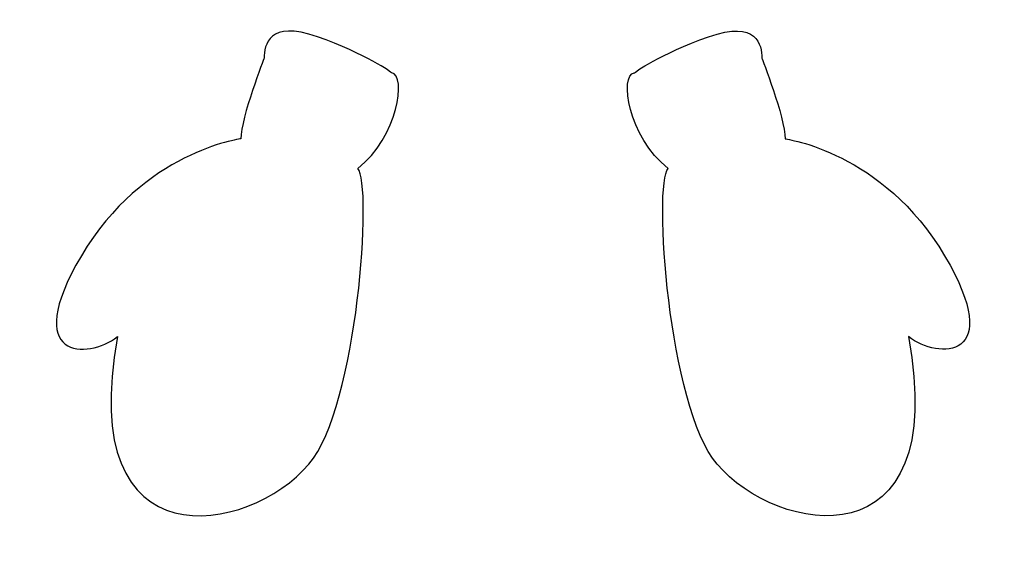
# Model space of a CAD drawing. Header units: centimetres. Extents: x -7.4 to 7.4, y -4.4 to 3.8.
import ezdxf

# ---------------------------------------------------------------- set-up
doc = ezdxf.new("R2010")
doc.units = ezdxf.units.CM
doc.header["$MEASUREMENT"] = 0
doc.layers.add('Camada 1', color=7, linetype='Continuous')

msp = doc.modelspace()

# ---------------------------------------------------------------- linework, layer by layer
at = {"layer": 'Camada 1'}
for points in [[(-5.91579, -0.94435), (-6.36103, -1.29426), (-7.37878, -1.29418), (-6.45647, 0.26424), (-6.45647, 0.26424), (-5.53413, 1.82266), (-4.07104, 2.01351), (-4.07104, 2.01351), (-4.07104, 2.01351), (-4.07104, 2.33154), (-3.72121, 3.2221), (-3.72121, 3.2221), (-3.72121, 3.2221), (-3.72121, 3.41294), (-3.65758, 3.79471), (-2.92606, 3.54021), (-2.92606, 3.54021), (-2.19457, 3.28573), (-1.81288, 2.99945), (-1.81288, 2.99945), (-1.81288, 2.99945), (-1.59018, 2.96767), (-1.71747, 2.04534), (-2.32175, 1.56824), (-2.32175, 1.56824), (-2.09913, 1.34562), (-2.32048, -1.98908), (-3.05324, -2.85271), (-3.05324, -2.85271), (-3.94383, -3.90231), (-6.55196, -4.37933), (-5.91579, -0.94435)], [(5.91579, -0.94435), (6.36103, -1.29426), (7.3788, -1.29418), (6.45647, 0.26424), (6.45647, 0.26424), (5.53416, 1.82266), (4.07107, 2.01351), (4.07107, 2.01351), (4.07107, 2.01351), (4.07107, 2.33154), (3.72124, 3.2221), (3.72124, 3.2221), (3.72124, 3.2221), (3.72124, 3.41294), (3.65761, 3.79471), (2.92609, 3.54021), (2.92609, 3.54021), (2.19457, 3.28571), (1.81292, 2.99948), (1.81292, 2.99948), (1.81292, 2.99948), (1.59022, 2.9677), (1.71751, 2.04537), (2.32177, 1.56827), (2.32177, 1.56827), (2.09915, 1.34565), (2.3205, -1.98905), (3.05326, -2.85268), (3.05326, -2.85268), (3.94385, -3.90231), (6.55196, -4.37933), (5.91579, -0.94435)]]:
    msp.add_open_spline(points, degree=3, knots=[0, 0, 0, 0, 0.11111111, 0.11111111, 0.11111111, 0.11111111, 0.22222222, 0.22222222, 0.22222222, 0.22222222, 0.33333333, 0.33333333, 0.33333333, 0.33333333, 0.44444444, 0.44444444, 0.44444444, 0.44444444, 0.55555556, 0.55555556, 0.55555556, 0.55555556, 0.66666667, 0.66666667, 0.66666667, 0.66666667, 0.77777778, 0.77777778, 0.77777778, 0.77777778, 1, 1, 1, 1], dxfattribs=at)

doc.saveas('drawing.dxf')
